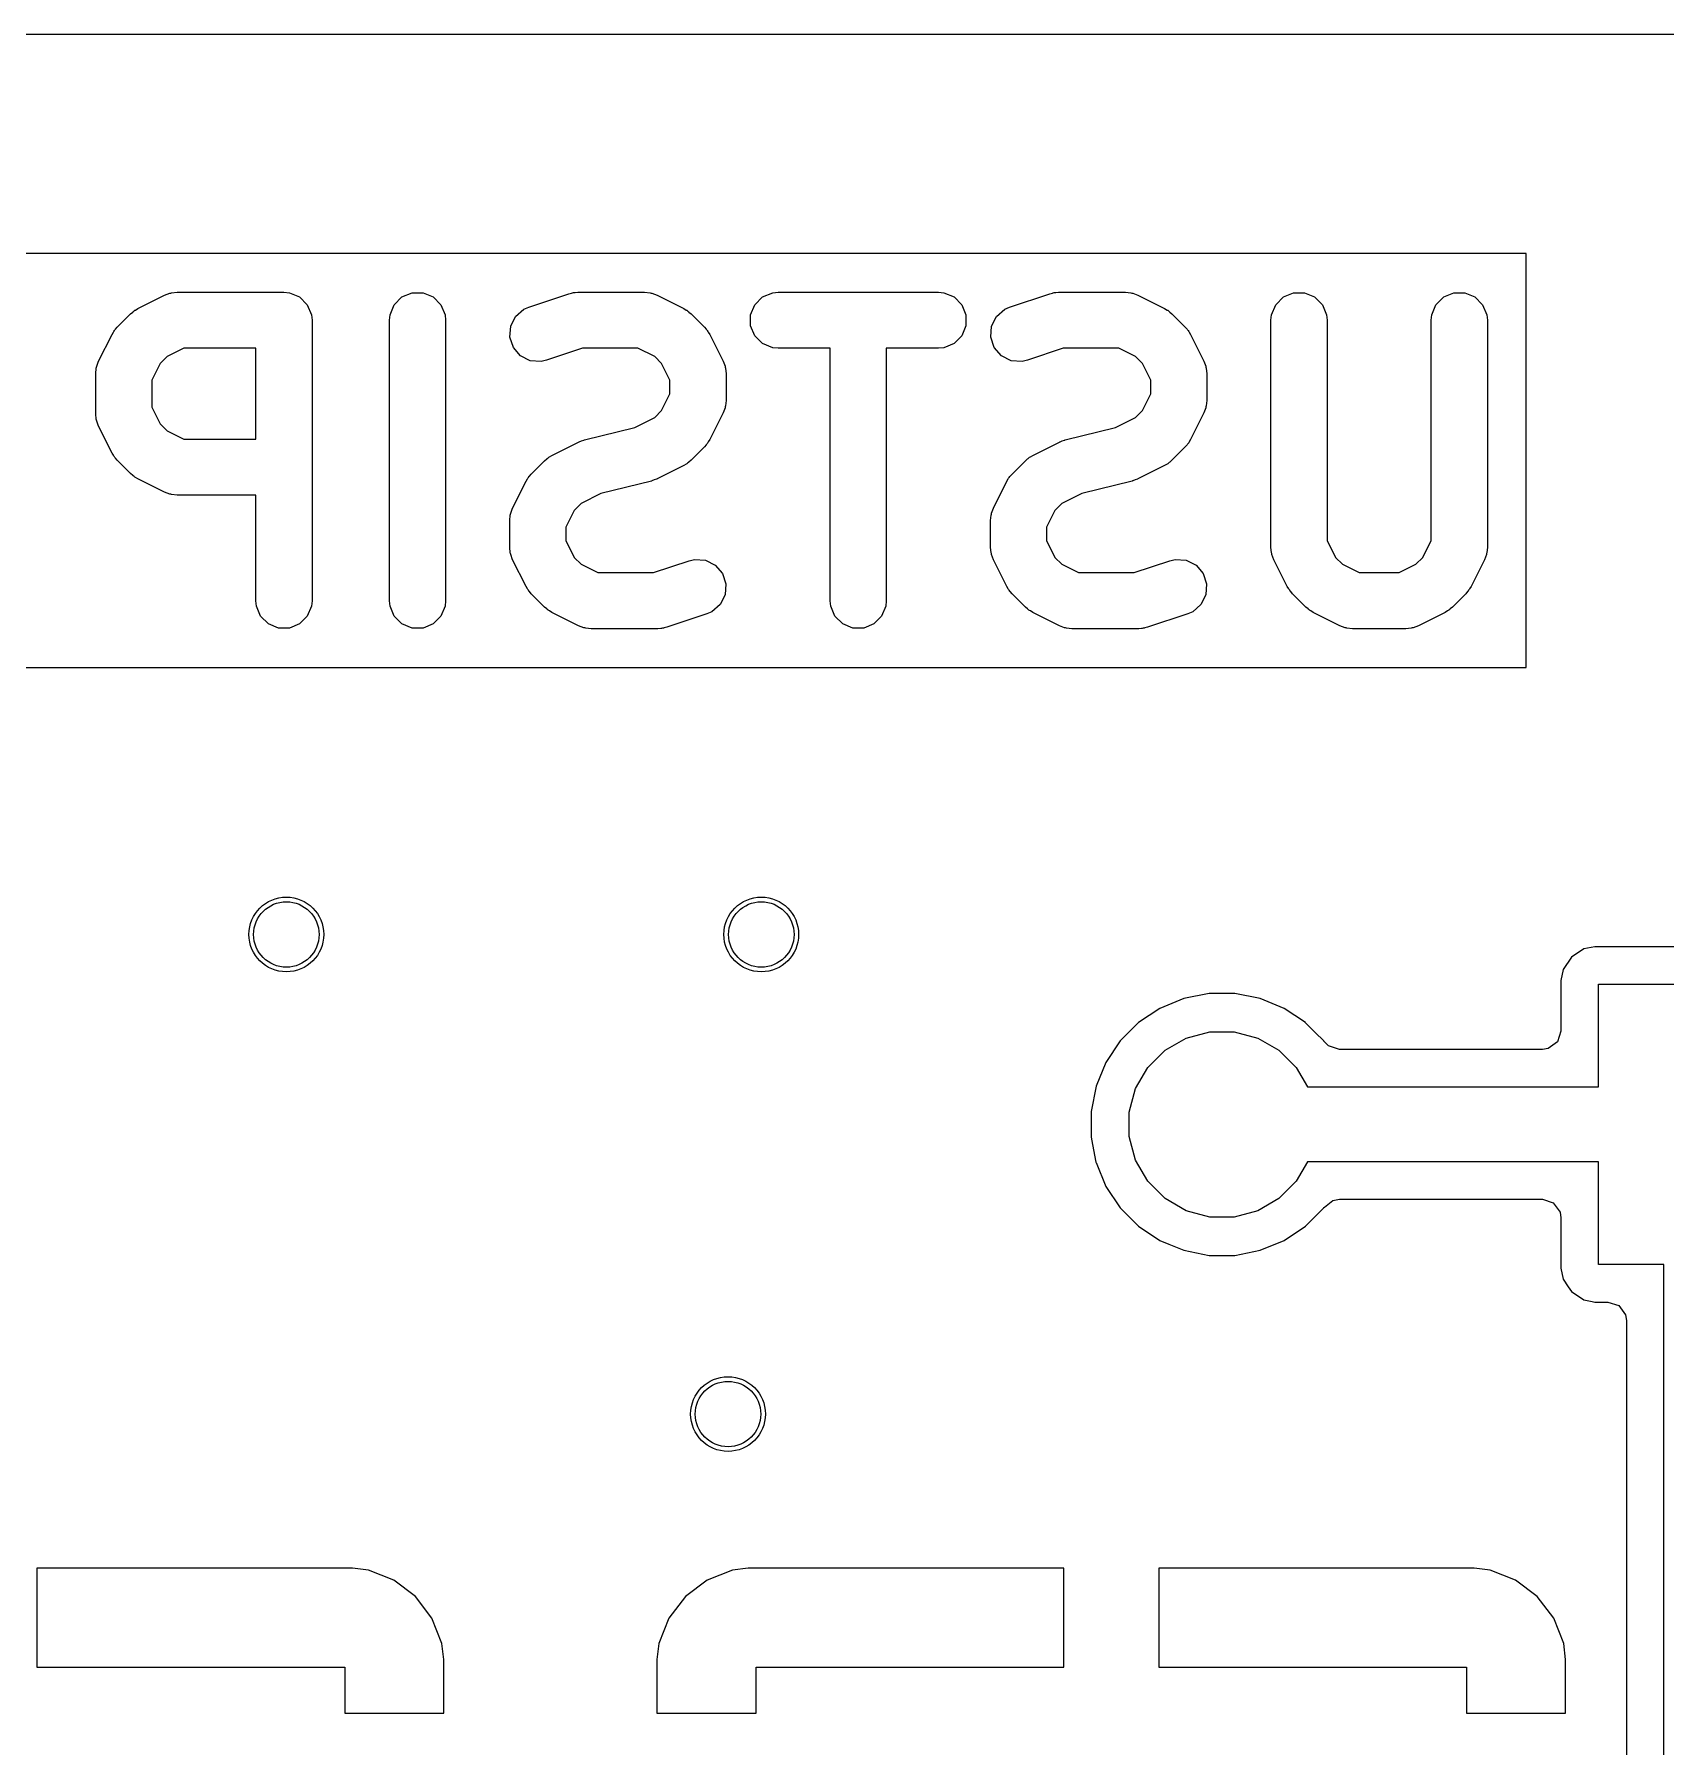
# Model space of a CAD drawing. Extents: x 3.9 to 7.48, y -4.89 to -2.91.
# Drawn here: x 4.7356 to 5.0791, y -3.2686 to -2.9079 of the extents above; entities that cross this region are included whole.
import ezdxf

# ---------------------------------------------------------------- set-up
doc = ezdxf.new("R2010")
doc.units = 0
doc.header["$MEASUREMENT"] = 0
doc.layers.add('BLACK', color=7, linetype='CONTINUOUS')

msp = doc.modelspace()

# ---------------------------------------------------------------- linework, layer by layer
at = {"layer": 'BLACK', "linetype": 'CONTINUOUS'}
for p, q in [((3.90299, -2.90793), (7.47436, -2.90793)), ((5.0497, -2.95407), (4.47883, -2.95407)), ((5.0497, -3.04132), (5.0497, -2.95407)), ((4.75741, -2.9657), (4.76303, -2.96289)), ((4.76303, -2.96289), (4.76412, -2.96247)), ((4.76412, -2.96247), (4.76433, -2.96246)), ((4.76433, -2.96246), (4.76452, -2.96238)), ((4.76452, -2.96238), (4.76567, -2.96226)), ((4.76567, -2.96226), (4.78817, -2.96226)), ((4.78817, -2.96226), (4.78932, -2.96238)), ((4.78932, -2.96238), (4.79145, -2.96326)), ((4.79145, -2.96326), (4.79308, -2.96489)), ((4.81138, -2.96489), (4.81301, -2.96326)), ((4.81301, -2.96326), (4.81514, -2.96238)), ((4.81514, -2.96238), (4.81745, -2.96238)), ((4.81745, -2.96238), (4.81957, -2.96326)), ((4.81957, -2.96326), (4.8212, -2.96489)), ((4.83974, -2.96538), (4.84817, -2.96257)), ((4.84817, -2.96257), (4.84874, -2.96244)), ((4.84874, -2.96244), (4.84889, -2.96238)), ((4.84889, -2.96238), (4.8491, -2.96235)), ((4.8491, -2.96235), (4.8493, -2.96231)), ((4.8493, -2.96231), (4.84946, -2.96232)), ((4.84946, -2.96232), (4.85004, -2.96226)), ((4.85004, -2.96226), (4.8641, -2.96226)), ((4.8641, -2.96226), (4.86525, -2.96238)), ((4.86525, -2.96238), (4.86545, -2.96246)), ((4.86545, -2.96246), (4.86566, -2.96247)), ((4.86566, -2.96247), (4.86674, -2.96289)), ((4.86674, -2.96289), (4.87237, -2.9657)), ((4.88731, -2.96489), (4.88894, -2.96326)), ((4.88894, -2.96326), (4.89107, -2.96238)), ((4.89107, -2.96238), (4.89222, -2.96226)), ((4.89222, -2.96226), (4.92597, -2.96226)), ((4.92597, -2.96226), (4.92712, -2.96238)), ((4.92712, -2.96238), (4.92925, -2.96326)), ((4.92925, -2.96326), (4.93088, -2.96489)), ((4.94097, -2.96538), (4.94941, -2.96257)), ((4.94941, -2.96257), (4.94998, -2.96244)), ((4.94998, -2.96244), (4.95012, -2.96238)), ((4.95012, -2.96238), (4.95033, -2.96235)), ((4.95033, -2.96235), (4.95054, -2.96231)), ((4.95054, -2.96231), (4.95069, -2.96232)), ((4.95069, -2.96232), (4.95128, -2.96226)), ((4.95128, -2.96226), (4.96534, -2.96226)), ((4.96534, -2.96226), (4.96649, -2.96238)), ((4.96649, -2.96238), (4.96669, -2.96246)), ((4.96669, -2.96246), (4.9669, -2.96247)), ((4.9669, -2.96247), (4.96798, -2.96289)), ((4.96798, -2.96289), (4.9736, -2.9657)), ((4.99699, -2.96489), (4.99861, -2.96326)), ((4.99861, -2.96326), (5.00074, -2.96238)), ((5.00074, -2.96238), (5.00305, -2.96238)), ((5.00305, -2.96238), (5.00518, -2.96326)), ((5.00518, -2.96326), (5.00681, -2.96489)), ((5.03073, -2.96489), (5.03236, -2.96326)), ((5.03236, -2.96326), (5.03449, -2.96238)), ((5.03449, -2.96238), (5.03679, -2.96238)), ((5.03679, -2.96238), (5.03892, -2.96326)), ((5.03892, -2.96326), (5.04055, -2.96489)), ((4.75306, -2.96962), (4.75587, -2.9668)), ((4.75587, -2.9668), (4.75633, -2.96643)), ((4.75633, -2.96643), (4.75643, -2.96631)), ((4.75643, -2.96631), (4.75661, -2.9662)), ((4.75661, -2.9662), (4.75677, -2.96607)), ((4.75677, -2.96607), (4.75691, -2.96601)), ((4.75691, -2.96601), (4.75741, -2.9657)), ((4.79308, -2.96489), (4.79396, -2.96702)), ((4.79396, -2.96702), (4.79408, -2.96817)), ((4.79408, -2.96817), (4.79408, -3.02722)), ((4.81039, -2.96817), (4.8105, -2.96702)), ((4.81039, -3.02722), (4.81039, -2.96817)), ((4.8105, -2.96702), (4.81138, -2.96489)), ((4.8212, -2.96489), (4.82209, -2.96702)), ((4.82209, -2.96702), (4.8222, -2.96817)), ((4.8222, -2.96817), (4.8222, -3.02722)), ((4.83591, -2.96942), (4.83694, -2.96736)), ((4.83694, -2.96736), (4.83868, -2.96585)), ((4.83868, -2.96585), (4.83974, -2.96538)), ((4.87237, -2.9657), (4.87286, -2.96601)), ((4.87286, -2.96601), (4.87301, -2.96607)), ((4.87301, -2.96607), (4.87317, -2.9662)), ((4.87317, -2.9662), (4.87335, -2.96631)), ((4.87335, -2.96631), (4.87345, -2.96643)), ((4.87345, -2.96643), (4.8739, -2.9668)), ((4.8739, -2.9668), (4.87671, -2.96962)), ((4.88643, -2.96702), (4.88731, -2.96489)), ((4.88643, -2.96932), (4.88643, -2.96702)), ((4.93088, -2.96489), (4.93176, -2.96702)), ((4.93176, -2.96702), (4.93176, -2.96932)), ((4.93714, -2.96942), (4.93817, -2.96736)), ((4.93817, -2.96736), (4.93992, -2.96585)), ((4.93992, -2.96585), (4.94097, -2.96538)), ((4.9736, -2.9657), (4.9741, -2.96601)), ((4.9741, -2.96601), (4.97424, -2.96607)), ((4.97424, -2.96607), (4.9744, -2.9662)), ((4.9744, -2.9662), (4.97458, -2.96631)), ((4.97458, -2.96631), (4.97468, -2.96643)), ((4.97468, -2.96643), (4.97514, -2.9668)), ((4.97514, -2.9668), (4.97795, -2.96962)), ((4.99599, -2.96817), (4.9961, -2.96702)), ((4.99599, -3.01597), (4.99599, -2.96817)), ((4.9961, -2.96702), (4.99699, -2.96489)), ((5.00681, -2.96489), (5.00769, -2.96702)), ((5.00769, -2.96702), (5.0078, -2.96817)), ((5.0078, -2.96817), (5.0078, -3.01458)), ((5.02974, -2.96817), (5.02985, -2.96702)), ((5.02974, -3.01458), (5.02974, -2.96817)), ((5.02985, -2.96702), (5.03073, -2.96489)), ((5.04055, -2.96489), (5.04143, -2.96702)), ((5.04143, -2.96702), (5.04155, -2.96817)), ((5.04155, -2.96817), (5.04155, -3.01597)), ((4.74914, -2.97678), (4.75196, -2.97115)), ((4.75196, -2.97115), (4.75227, -2.97065)), ((4.75227, -2.97065), (4.75233, -2.97051)), ((4.75233, -2.97051), (4.75246, -2.97035)), ((4.75246, -2.97035), (4.75257, -2.97017)), ((4.75257, -2.97017), (4.75269, -2.97007)), ((4.75269, -2.97007), (4.75306, -2.96962)), ((4.83574, -2.97172), (4.83591, -2.96942)), ((4.83647, -2.9739), (4.83574, -2.97172)), ((4.87671, -2.96962), (4.87708, -2.97007)), ((4.87708, -2.97007), (4.8772, -2.97017)), ((4.8772, -2.97017), (4.87731, -2.97035)), ((4.87731, -2.97035), (4.87745, -2.97051)), ((4.87745, -2.97051), (4.87751, -2.97065)), ((4.87751, -2.97065), (4.87782, -2.97115)), ((4.87782, -2.97115), (4.88063, -2.97678)), ((4.88731, -2.97145), (4.88643, -2.96932)), ((4.88894, -2.97308), (4.88731, -2.97145)), ((4.93088, -2.97145), (4.92925, -2.97308)), ((4.93176, -2.96932), (4.93088, -2.97145)), ((4.93698, -2.97172), (4.93714, -2.96942)), ((4.93771, -2.9739), (4.93698, -2.97172)), ((4.97795, -2.96962), (4.97832, -2.97007)), ((4.97832, -2.97007), (4.97844, -2.97017)), ((4.97844, -2.97017), (4.97855, -2.97035)), ((4.97855, -2.97035), (4.97868, -2.97051)), ((4.97868, -2.97051), (4.97874, -2.97065)), ((4.97874, -2.97065), (4.97906, -2.97115)), ((4.97906, -2.97115), (4.98187, -2.97678)), ((4.76707, -2.97407), (4.76355, -2.97583)), ((4.78227, -2.97407), (4.76707, -2.97407)), ((4.78227, -2.9932), (4.78227, -2.97407)), ((4.83798, -2.97565), (4.83647, -2.9739)), ((4.851, -2.97407), (4.84347, -2.97658)), ((4.86271, -2.97407), (4.851, -2.97407)), ((4.86623, -2.97583), (4.86271, -2.97407)), ((4.89107, -2.97396), (4.88894, -2.97308)), ((4.89222, -2.97407), (4.89107, -2.97396)), ((4.90319, -2.97407), (4.89222, -2.97407)), ((4.90319, -3.02722), (4.90319, -2.97407)), ((4.92597, -2.97407), (4.915, -2.97407)), ((4.915, -2.97407), (4.915, -3.02722)), ((4.92712, -2.97396), (4.92597, -2.97407)), ((4.92925, -2.97308), (4.92712, -2.97396)), ((4.93922, -2.97565), (4.93771, -2.9739)), ((4.95223, -2.97407), (4.94471, -2.97658)), ((4.96394, -2.97407), (4.95223, -2.97407)), ((4.96746, -2.97583), (4.96394, -2.97407)), ((4.74852, -2.97942), (4.74863, -2.97826)), ((4.74863, -2.97826), (4.74872, -2.97807)), ((4.74872, -2.97807), (4.74873, -2.97786)), ((4.74873, -2.97786), (4.74914, -2.97678)), ((4.76209, -2.97729), (4.76033, -2.98081)), ((4.76355, -2.97583), (4.76209, -2.97729)), ((4.84004, -2.97668), (4.83798, -2.97565)), ((4.84234, -2.97684), (4.84004, -2.97668)), ((4.84347, -2.97658), (4.84234, -2.97684)), ((4.86768, -2.97729), (4.86623, -2.97583)), ((4.86944, -2.98081), (4.86768, -2.97729)), ((4.88063, -2.97678), (4.88104, -2.97786)), ((4.88104, -2.97786), (4.88106, -2.97807)), ((4.88106, -2.97807), (4.88114, -2.97826)), ((4.88114, -2.97826), (4.88125, -2.97942)), ((4.94128, -2.97668), (4.93922, -2.97565)), ((4.94358, -2.97684), (4.94128, -2.97668)), ((4.94471, -2.97658), (4.94358, -2.97684)), ((4.96892, -2.97729), (4.96746, -2.97583)), ((4.97068, -2.98081), (4.96892, -2.97729)), ((4.98187, -2.97678), (4.98228, -2.97786)), ((4.98228, -2.97786), (4.9823, -2.97807)), ((4.9823, -2.97807), (4.98238, -2.97826)), ((4.98238, -2.97826), (4.98249, -2.97942)), ((4.74852, -2.98785), (4.74852, -2.97942)), ((4.76033, -2.98081), (4.76033, -2.98646)), ((4.86944, -2.98365), (4.86944, -2.98081)), ((4.88125, -2.97942), (4.88125, -2.98504)), ((4.97068, -2.98365), (4.97068, -2.98081)), ((4.98249, -2.97942), (4.98249, -2.98504)), ((4.86768, -2.98717), (4.86944, -2.98365)), ((4.88114, -2.98619), (4.88106, -2.98639)), ((4.88125, -2.98504), (4.88114, -2.98619)), ((4.96892, -2.98717), (4.97068, -2.98365)), ((4.98238, -2.98619), (4.9823, -2.98639)), ((4.98249, -2.98504), (4.98238, -2.98619)), ((4.74863, -2.989), (4.74852, -2.98785)), ((4.74872, -2.9892), (4.74863, -2.989)), ((4.74873, -2.98941), (4.74872, -2.9892)), ((4.74914, -2.99049), (4.74873, -2.98941)), ((4.76033, -2.98646), (4.76209, -2.98998)), ((4.86204, -2.99072), (4.86623, -2.98862)), ((4.86623, -2.98862), (4.86768, -2.98717)), ((4.88063, -2.98768), (4.87782, -2.99331)), ((4.88104, -2.9866), (4.88063, -2.98768)), ((4.88106, -2.98639), (4.88104, -2.9866)), ((4.96328, -2.99072), (4.96746, -2.98862)), ((4.96746, -2.98862), (4.96892, -2.98717)), ((4.98187, -2.98768), (4.97906, -2.99331)), ((4.98228, -2.9866), (4.98187, -2.98768)), ((4.9823, -2.98639), (4.98228, -2.9866)), ((4.75196, -2.99612), (4.74914, -2.99049)), ((4.76209, -2.98998), (4.76355, -2.99144)), ((4.76355, -2.99144), (4.76707, -2.9932)), ((4.76707, -2.9932), (4.78227, -2.9932)), ((4.85081, -2.99359), (4.85129, -2.99341)), ((4.85129, -2.99341), (4.85133, -2.9934)), ((4.85133, -2.9934), (4.85142, -2.99337)), ((4.85142, -2.99337), (4.86204, -2.99072)), ((4.87782, -2.99331), (4.87751, -2.9938)), ((4.95205, -2.99359), (4.95253, -2.99341)), ((4.95253, -2.99341), (4.95257, -2.9934)), ((4.95257, -2.9934), (4.95266, -2.99337)), ((4.95266, -2.99337), (4.96328, -2.99072)), ((4.97906, -2.99331), (4.97874, -2.9938)), ((4.75227, -2.99661), (4.75196, -2.99612)), ((4.75233, -2.99676), (4.75227, -2.99661)), ((4.75246, -2.99692), (4.75233, -2.99676)), ((4.75257, -2.9971), (4.75246, -2.99692)), ((4.84378, -2.99714), (4.84395, -2.997)), ((4.84395, -2.997), (4.84409, -2.99694)), ((4.84409, -2.99694), (4.84459, -2.99663)), ((4.84459, -2.99663), (4.85021, -2.99382)), ((4.85021, -2.99382), (4.85029, -2.99379)), ((4.85029, -2.99379), (4.85033, -2.99376)), ((4.85033, -2.99376), (4.85081, -2.99359)), ((4.87671, -2.99484), (4.8739, -2.99765)), ((4.87708, -2.99439), (4.87671, -2.99484)), ((4.8772, -2.99429), (4.87708, -2.99439)), ((4.87731, -2.99411), (4.8772, -2.99429)), ((4.87745, -2.99395), (4.87731, -2.99411)), ((4.87751, -2.9938), (4.87745, -2.99395)), ((4.94502, -2.99714), (4.94518, -2.997)), ((4.94518, -2.997), (4.94533, -2.99694)), ((4.94533, -2.99694), (4.94582, -2.99663)), ((4.94582, -2.99663), (4.95145, -2.99382)), ((4.95145, -2.99382), (4.95153, -2.99379)), ((4.95153, -2.99379), (4.95157, -2.99376)), ((4.95157, -2.99376), (4.95205, -2.99359)), ((4.97795, -2.99484), (4.97514, -2.99765)), ((4.97832, -2.99439), (4.97795, -2.99484)), ((4.97844, -2.99429), (4.97832, -2.99439)), ((4.97855, -2.99411), (4.97844, -2.99429)), ((4.97868, -2.99395), (4.97855, -2.99411)), ((4.97874, -2.9938), (4.97868, -2.99395)), ((4.75269, -2.9972), (4.75257, -2.9971)), ((4.75306, -2.99765), (4.75269, -2.9972)), ((4.75587, -3.00046), (4.75306, -2.99765)), ((4.75633, -3.00084), (4.75587, -3.00046)), ((4.83987, -3.001), (4.84024, -3.00055)), ((4.84024, -3.00055), (4.84305, -2.99774)), ((4.84305, -2.99774), (4.8435, -2.99737)), ((4.8435, -2.99737), (4.84361, -2.99725)), ((4.84361, -2.99725), (4.84378, -2.99714)), ((4.87237, -2.99876), (4.86674, -3.00157)), ((4.87286, -2.99845), (4.87237, -2.99876)), ((4.87301, -2.99839), (4.87286, -2.99845)), ((4.87317, -2.99825), (4.87301, -2.99839)), ((4.87335, -2.99814), (4.87317, -2.99825)), ((4.87345, -2.99802), (4.87335, -2.99814)), ((4.8739, -2.99765), (4.87345, -2.99802)), ((4.9411, -3.001), (4.94148, -3.00055)), ((4.94148, -3.00055), (4.94429, -2.99774)), ((4.94429, -2.99774), (4.94474, -2.99737)), ((4.94474, -2.99737), (4.94484, -2.99725)), ((4.94484, -2.99725), (4.94502, -2.99714)), ((4.9736, -2.99876), (4.96798, -3.00157)), ((4.9741, -2.99845), (4.9736, -2.99876)), ((4.97424, -2.99839), (4.9741, -2.99845)), ((4.9744, -2.99825), (4.97424, -2.99839)), ((4.97458, -2.99814), (4.9744, -2.99825)), ((4.97468, -2.99802), (4.97458, -2.99814)), ((4.97514, -2.99765), (4.97468, -2.99802)), ((4.75643, -3.00095), (4.75633, -3.00084)), ((4.75661, -3.00107), (4.75643, -3.00095)), ((4.75677, -3.0012), (4.75661, -3.00107)), ((4.75691, -3.00126), (4.75677, -3.0012)), ((4.75741, -3.00157), (4.75691, -3.00126)), ((4.76303, -3.00438), (4.75741, -3.00157)), ((4.83632, -3.00771), (4.83913, -3.00208)), ((4.83913, -3.00208), (4.83944, -3.00159)), ((4.83944, -3.00159), (4.8395, -3.00144)), ((4.8395, -3.00144), (4.83964, -3.00128)), ((4.83964, -3.00128), (4.83975, -3.0011)), ((4.83975, -3.0011), (4.83987, -3.001)), ((4.86553, -3.00202), (4.85491, -3.00467)), ((4.86562, -3.00199), (4.86553, -3.00202)), ((4.86566, -3.00198), (4.86562, -3.00199)), ((4.86614, -3.0018), (4.86566, -3.00198)), ((4.86662, -3.00163), (4.86614, -3.0018)), ((4.86666, -3.0016), (4.86662, -3.00163)), ((4.86674, -3.00157), (4.86666, -3.0016)), ((4.93756, -3.00771), (4.94037, -3.00208)), ((4.94037, -3.00208), (4.94068, -3.00159)), ((4.94068, -3.00159), (4.94074, -3.00144)), ((4.94074, -3.00144), (4.94088, -3.00128)), ((4.94088, -3.00128), (4.94099, -3.0011)), ((4.94099, -3.0011), (4.9411, -3.001)), ((4.96677, -3.00202), (4.95615, -3.00467)), ((4.96685, -3.00199), (4.96677, -3.00202)), ((4.9669, -3.00198), (4.96685, -3.00199)), ((4.96738, -3.0018), (4.9669, -3.00198)), ((4.96786, -3.00163), (4.96738, -3.0018)), ((4.96789, -3.0016), (4.96786, -3.00163)), ((4.96798, -3.00157), (4.96789, -3.0016)), ((4.76412, -3.0048), (4.76303, -3.00438)), ((4.76433, -3.00481), (4.76412, -3.0048)), ((4.76452, -3.00489), (4.76433, -3.00481)), ((4.76567, -3.00501), (4.76452, -3.00489)), ((4.78227, -3.00501), (4.76567, -3.00501)), ((4.78227, -3.02722), (4.78227, -3.00501)), ((4.83591, -3.00879), (4.83632, -3.00771)), ((4.85073, -3.00677), (4.84927, -3.00822)), ((4.85491, -3.00467), (4.85073, -3.00677)), ((4.93714, -3.00879), (4.93756, -3.00771)), ((4.95196, -3.00677), (4.95051, -3.00822)), ((4.95615, -3.00467), (4.95196, -3.00677)), ((4.8357, -3.01035), (4.83581, -3.0092)), ((4.8357, -3.01597), (4.8357, -3.01035)), ((4.83581, -3.0092), (4.83589, -3.009)), ((4.83589, -3.009), (4.83591, -3.00879)), ((4.84927, -3.00822), (4.84751, -3.01174)), ((4.93693, -3.01035), (4.93705, -3.0092)), ((4.93693, -3.01597), (4.93693, -3.01035)), ((4.93705, -3.0092), (4.93713, -3.009)), ((4.93713, -3.009), (4.93714, -3.00879)), ((4.95051, -3.00822), (4.94875, -3.01174)), ((4.84751, -3.01174), (4.84751, -3.01458)), ((4.84751, -3.01458), (4.84927, -3.0181)), ((4.94875, -3.01174), (4.94875, -3.01458)), ((4.94875, -3.01458), (4.95051, -3.0181)), ((5.0078, -3.01458), (5.00956, -3.0181)), ((5.02798, -3.0181), (5.02974, -3.01458)), ((4.83581, -3.01713), (4.8357, -3.01597)), ((4.83589, -3.01732), (4.83581, -3.01713)), ((4.83591, -3.01753), (4.83589, -3.01732)), ((4.83632, -3.01862), (4.83591, -3.01753)), ((4.83913, -3.02424), (4.83632, -3.01862)), ((4.84927, -3.0181), (4.85073, -3.01956)), ((4.87348, -3.01881), (4.87461, -3.01855)), ((4.87461, -3.01855), (4.87691, -3.01871)), ((4.93705, -3.01713), (4.93693, -3.01597)), ((4.93713, -3.01732), (4.93705, -3.01713)), ((4.93714, -3.01753), (4.93713, -3.01732)), ((4.93756, -3.01862), (4.93714, -3.01753)), ((4.94037, -3.02424), (4.93756, -3.01862)), ((4.95051, -3.0181), (4.95196, -3.01956)), ((4.97472, -3.01881), (4.97585, -3.01855)), ((4.97585, -3.01855), (4.97815, -3.01871)), ((4.9961, -3.01713), (4.99599, -3.01597)), ((4.99618, -3.01732), (4.9961, -3.01713)), ((4.9962, -3.01753), (4.99618, -3.01732)), ((4.99661, -3.01862), (4.9962, -3.01753)), ((4.99943, -3.02424), (4.99661, -3.01862)), ((5.00956, -3.0181), (5.01102, -3.01956)), ((5.02652, -3.01956), (5.02798, -3.0181)), ((5.04092, -3.01862), (5.03811, -3.02424)), ((5.04134, -3.01753), (5.04092, -3.01862)), ((5.04135, -3.01732), (5.04134, -3.01753)), ((5.04143, -3.01713), (5.04135, -3.01732)), ((5.04155, -3.01597), (5.04143, -3.01713)), ((4.85073, -3.01956), (4.85425, -3.02132)), ((4.85425, -3.02132), (4.86595, -3.02132)), ((4.86595, -3.02132), (4.87348, -3.01881)), ((4.87691, -3.01871), (4.87897, -3.01975)), ((4.87897, -3.01975), (4.88048, -3.02149)), ((4.88048, -3.02149), (4.88121, -3.02367)), ((4.95196, -3.01956), (4.95548, -3.02132)), ((4.95548, -3.02132), (4.96719, -3.02132)), ((4.96719, -3.02132), (4.97472, -3.01881)), ((4.97815, -3.01871), (4.98021, -3.01975)), ((4.98021, -3.01975), (4.98172, -3.02149)), ((4.98172, -3.02149), (4.98245, -3.02367)), ((5.01102, -3.01956), (5.01454, -3.02132)), ((5.01454, -3.02132), (5.023, -3.02132)), ((5.023, -3.02132), (5.02652, -3.01956)), ((4.83944, -3.02474), (4.83913, -3.02424)), ((4.8395, -3.02488), (4.83944, -3.02474)), ((4.83964, -3.02504), (4.8395, -3.02488)), ((4.83975, -3.02522), (4.83964, -3.02504)), ((4.83987, -3.02532), (4.83975, -3.02522)), ((4.84024, -3.02577), (4.83987, -3.02532)), ((4.84305, -3.02859), (4.84024, -3.02577)), ((4.88121, -3.02367), (4.88104, -3.02597)), ((4.94068, -3.02474), (4.94037, -3.02424)), ((4.94074, -3.02488), (4.94068, -3.02474)), ((4.94088, -3.02504), (4.94074, -3.02488)), ((4.94099, -3.02522), (4.94088, -3.02504)), ((4.9411, -3.02532), (4.94099, -3.02522)), ((4.94148, -3.02577), (4.9411, -3.02532)), ((4.94429, -3.02859), (4.94148, -3.02577)), ((4.98245, -3.02367), (4.98228, -3.02597)), ((4.99974, -3.02474), (4.99943, -3.02424)), ((4.9998, -3.02488), (4.99974, -3.02474)), ((4.99993, -3.02504), (4.9998, -3.02488)), ((5.00004, -3.02522), (4.99993, -3.02504)), ((5.00016, -3.02532), (5.00004, -3.02522)), ((5.00053, -3.02577), (5.00016, -3.02532)), ((5.00334, -3.02859), (5.00053, -3.02577)), ((5.037, -3.02577), (5.03419, -3.02859)), ((5.03738, -3.02532), (5.037, -3.02577)), ((5.03749, -3.02522), (5.03738, -3.02532)), ((5.03761, -3.02504), (5.03749, -3.02522)), ((5.03774, -3.02488), (5.03761, -3.02504)), ((5.0378, -3.02474), (5.03774, -3.02488)), ((5.03811, -3.02424), (5.0378, -3.02474)), ((4.78238, -3.02837), (4.78227, -3.02722)), ((4.78326, -3.0305), (4.78238, -3.02837)), ((4.79396, -3.02837), (4.79308, -3.0305)), ((4.79408, -3.02722), (4.79396, -3.02837)), ((4.8105, -3.02837), (4.81039, -3.02722)), ((4.81138, -3.0305), (4.8105, -3.02837)), ((4.82209, -3.02837), (4.8212, -3.0305)), ((4.8222, -3.02722), (4.82209, -3.02837)), ((4.8435, -3.02896), (4.84305, -3.02859)), ((4.84361, -3.02908), (4.8435, -3.02896)), ((4.84378, -3.02919), (4.84361, -3.02908)), ((4.84395, -3.02932), (4.84378, -3.02919)), ((4.84409, -3.02938), (4.84395, -3.02932)), ((4.84459, -3.02969), (4.84409, -3.02938)), ((4.88001, -3.02803), (4.87827, -3.02954)), ((4.88104, -3.02597), (4.88001, -3.02803)), ((4.9033, -3.02837), (4.90319, -3.02722)), ((4.90418, -3.0305), (4.9033, -3.02837)), ((4.91489, -3.02837), (4.914, -3.0305)), ((4.915, -3.02722), (4.91489, -3.02837)), ((4.94474, -3.02896), (4.94429, -3.02859)), ((4.94484, -3.02908), (4.94474, -3.02896)), ((4.94502, -3.02919), (4.94484, -3.02908)), ((4.94518, -3.02932), (4.94502, -3.02919)), ((4.94533, -3.02938), (4.94518, -3.02932)), ((4.94582, -3.02969), (4.94533, -3.02938)), ((4.98125, -3.02803), (4.97951, -3.02954)), ((4.98228, -3.02597), (4.98125, -3.02803)), ((5.0038, -3.02896), (5.00334, -3.02859)), ((5.0039, -3.02908), (5.0038, -3.02896)), ((5.00408, -3.02919), (5.0039, -3.02908)), ((5.00424, -3.02932), (5.00408, -3.02919)), ((5.00438, -3.02938), (5.00424, -3.02932)), ((5.00488, -3.02969), (5.00438, -3.02938)), ((5.03315, -3.02938), (5.03266, -3.02969)), ((5.0333, -3.02932), (5.03315, -3.02938)), ((5.03346, -3.02919), (5.0333, -3.02932)), ((5.03364, -3.02908), (5.03346, -3.02919)), ((5.03374, -3.02896), (5.03364, -3.02908)), ((5.03419, -3.02859), (5.03374, -3.02896)), ((4.78489, -3.03213), (4.78326, -3.0305)), ((4.78702, -3.03301), (4.78489, -3.03213)), ((4.78932, -3.03301), (4.78702, -3.03301)), ((4.79145, -3.03213), (4.78932, -3.03301)), ((4.79308, -3.0305), (4.79145, -3.03213)), ((4.81301, -3.03213), (4.81138, -3.0305)), ((4.81514, -3.03301), (4.81301, -3.03213)), ((4.81745, -3.03301), (4.81514, -3.03301)), ((4.81957, -3.03213), (4.81745, -3.03301)), ((4.8212, -3.0305), (4.81957, -3.03213)), ((4.85021, -3.0325), (4.84459, -3.02969)), ((4.85129, -3.03292), (4.85021, -3.0325)), ((4.8515, -3.03293), (4.85129, -3.03292)), ((4.8517, -3.03301), (4.8515, -3.03293)), ((4.85285, -3.03313), (4.8517, -3.03301)), ((4.8675, -3.03307), (4.86691, -3.03313)), ((4.86765, -3.03308), (4.8675, -3.03307)), ((4.86786, -3.03304), (4.86765, -3.03308)), ((4.86806, -3.03301), (4.86786, -3.03304)), ((4.86821, -3.03295), (4.86806, -3.03301)), ((4.86878, -3.03283), (4.86821, -3.03295)), ((4.87722, -3.03001), (4.86878, -3.03283)), ((4.87827, -3.02954), (4.87722, -3.03001)), ((4.90581, -3.03213), (4.90418, -3.0305)), ((4.90794, -3.03301), (4.90581, -3.03213)), ((4.91025, -3.03301), (4.90794, -3.03301)), ((4.91238, -3.03213), (4.91025, -3.03301)), ((4.914, -3.0305), (4.91238, -3.03213)), ((4.95145, -3.0325), (4.94582, -3.02969)), ((4.95253, -3.03292), (4.95145, -3.0325)), ((4.95274, -3.03293), (4.95253, -3.03292)), ((4.95294, -3.03301), (4.95274, -3.03293)), ((4.95409, -3.03313), (4.95294, -3.03301)), ((4.96873, -3.03307), (4.96815, -3.03313)), ((4.96889, -3.03308), (4.96873, -3.03307)), ((4.96909, -3.03304), (4.96889, -3.03308)), ((4.9693, -3.03301), (4.96909, -3.03304)), ((4.96945, -3.03295), (4.9693, -3.03301)), ((4.97002, -3.03283), (4.96945, -3.03295)), ((4.97845, -3.03001), (4.97002, -3.03283)), ((4.97951, -3.02954), (4.97845, -3.03001)), ((5.0105, -3.0325), (5.00488, -3.02969)), ((5.01158, -3.03292), (5.0105, -3.0325)), ((5.0118, -3.03293), (5.01158, -3.03292)), ((5.01199, -3.03301), (5.0118, -3.03293)), ((5.01314, -3.03313), (5.01199, -3.03301)), ((5.02554, -3.03301), (5.02439, -3.03313)), ((5.02574, -3.03293), (5.02554, -3.03301)), ((5.02595, -3.03292), (5.02574, -3.03293)), ((5.02703, -3.0325), (5.02595, -3.03292)), ((5.03266, -3.02969), (5.02703, -3.0325)), ((4.86691, -3.03313), (4.85285, -3.03313)), ((4.96815, -3.03313), (4.95409, -3.03313)), ((5.02439, -3.03313), (5.01314, -3.03313)), ((4.47883, -3.04132), (5.0497, -3.04132)), ((5.0497, -3.04132), (5.0497, -3.04132)), ((5.06185, -3.10055), (5.05924, -3.1023)), ((5.06416, -3.1001), (5.06185, -3.10055)), ((5.06185, -3.10055), (5.06185, -3.10055)), ((5.10513, -3.1001), (5.06416, -3.1001)), ((5.06416, -3.1001), (5.06416, -3.1001)), ((5.06416, -3.1001), (5.06416, -3.1001)), ((5.0575, -3.10491), (5.05704, -3.10721)), ((5.05924, -3.1023), (5.0575, -3.10491)), ((5.0575, -3.10491), (5.0575, -3.10491)), ((5.05924, -3.1023), (5.05924, -3.1023)), ((5.05704, -3.10721), (5.05704, -3.10721)), ((5.05704, -3.10721), (5.05704, -3.11785)), ((5.06493, -3.12964), (5.06493, -3.10799)), ((5.06493, -3.10799), (5.11612, -3.10799)), ((4.97763, -3.111), (4.97261, -3.11308)), ((4.98296, -3.10994), (4.97763, -3.111)), ((4.97763, -3.111), (4.97763, -3.111)), ((4.98839, -3.10994), (4.98296, -3.10994)), ((4.98296, -3.10994), (4.98296, -3.10994)), ((4.99372, -3.111), (4.98839, -3.10994)), ((4.98839, -3.10994), (4.98839, -3.10994)), ((4.99874, -3.11308), (4.99372, -3.111)), ((4.97261, -3.11308), (4.96809, -3.11609)), ((4.97261, -3.11308), (4.97261, -3.11308)), ((5.00326, -3.11609), (4.99874, -3.11308)), ((4.99874, -3.11308), (4.99874, -3.11308)), ((4.96809, -3.11609), (4.96425, -3.11994)), ((4.97369, -3.1219), (4.97814, -3.11933)), ((4.97814, -3.11933), (4.98311, -3.118)), ((4.98311, -3.118), (4.98824, -3.118)), ((4.98824, -3.118), (4.99321, -3.11933)), ((4.99321, -3.11933), (4.99766, -3.1219)), ((5.00326, -3.1161), (5.00326, -3.11609)), ((5.00531, -3.11815), (5.00326, -3.1161)), ((5.0071, -3.11994), (5.00531, -3.11815)), ((5.05704, -3.11785), (5.0563, -3.12014)), ((4.96425, -3.11994), (4.96124, -3.12445)), ((4.97006, -3.12553), (4.97369, -3.1219)), ((4.99766, -3.1219), (5.00129, -3.12553)), ((5.00715, -3.12002), (5.0071, -3.11994)), ((5.0081, -3.121), (5.00715, -3.12002)), ((5.01039, -3.12175), (5.0081, -3.121)), ((5.05314, -3.12175), (5.01039, -3.12175)), ((5.05435, -3.12156), (5.05314, -3.12175)), ((5.0563, -3.12014), (5.05435, -3.12156)), ((4.96123, -3.12445), (4.95916, -3.12947)), ((4.96124, -3.12445), (4.96123, -3.12445)), ((4.96749, -3.12998), (4.97006, -3.12553)), ((5.00129, -3.12553), (5.00366, -3.12964)), ((4.95916, -3.12947), (4.9581, -3.1348)), ((4.95916, -3.12947), (4.95916, -3.12947)), ((4.96616, -3.13495), (4.96749, -3.12998)), ((5.00366, -3.12964), (5.06493, -3.12964)), ((4.9581, -3.1348), (4.9581, -3.14023)), ((4.96616, -3.14009), (4.96616, -3.13495)), ((4.9581, -3.14023), (4.9584, -3.14178)), ((4.96749, -3.14505), (4.96616, -3.14009)), ((4.9584, -3.14178), (4.95914, -3.14549)), ((4.95914, -3.14549), (4.95916, -3.14556)), ((4.95916, -3.14556), (4.95916, -3.14556)), ((4.95916, -3.14556), (4.96123, -3.15058)), ((4.97006, -3.1495), (4.96749, -3.14505)), ((5.00366, -3.14539), (5.00129, -3.1495)), ((5.06493, -3.14539), (5.00366, -3.14539)), ((5.06493, -3.16704), (5.06493, -3.14539)), ((4.96123, -3.15058), (4.96124, -3.15058)), ((4.96124, -3.15058), (4.96425, -3.1551)), ((4.97369, -3.15313), (4.97006, -3.1495)), ((5.00129, -3.1495), (4.99766, -3.15313)), ((4.96425, -3.1551), (4.96809, -3.15894)), ((4.97814, -3.1557), (4.97369, -3.15313)), ((4.98311, -3.15703), (4.97814, -3.1557)), ((4.99321, -3.1557), (4.98824, -3.15703)), ((4.99766, -3.15313), (4.99321, -3.1557)), ((5.00326, -3.15894), (5.0071, -3.1551)), ((5.0071, -3.1551), (5.00715, -3.15502)), ((5.00715, -3.15502), (5.00719, -3.15499)), ((5.00719, -3.15499), (5.00722, -3.15495)), ((5.00722, -3.15495), (5.00723, -3.15496)), ((5.00723, -3.15496), (5.00904, -3.15353)), ((5.00904, -3.15353), (5.01039, -3.15328)), ((5.01039, -3.15328), (5.05314, -3.15328)), ((5.05314, -3.15328), (5.05543, -3.15403)), ((5.05543, -3.15403), (5.05685, -3.15598)), ((4.96809, -3.15894), (4.97261, -3.16196)), ((4.98824, -3.15703), (4.98311, -3.15703)), ((4.99874, -3.16196), (5.00326, -3.15894)), ((5.05685, -3.15598), (5.05704, -3.15718)), ((5.05704, -3.15718), (5.05704, -3.16782)), ((4.97261, -3.16196), (4.97261, -3.16196)), ((4.97261, -3.16196), (4.97447, -3.16272)), ((4.97447, -3.16272), (4.97763, -3.16404)), ((4.99372, -3.16404), (4.99874, -3.16196)), ((4.97763, -3.16404), (4.98296, -3.1651)), ((4.98296, -3.1651), (4.98296, -3.1651)), ((4.98296, -3.1651), (4.98839, -3.1651)), ((4.98839, -3.1651), (4.99372, -3.16404)), ((4.98839, -3.1651), (4.98839, -3.1651)), ((5.05704, -3.16782), (5.05704, -3.16782)), ((5.05704, -3.16782), (5.0575, -3.17012)), ((5.0575, -3.17012), (5.0575, -3.17012)), ((5.0575, -3.17012), (5.05857, -3.17172)), ((5.07871, -3.16704), (5.06493, -3.16704)), ((5.07871, -3.37682), (5.07871, -3.16704)), ((5.05857, -3.17172), (5.05924, -3.17274)), ((5.05924, -3.17274), (5.06185, -3.17448)), ((5.06185, -3.17448), (5.06361, -3.17483)), ((5.06361, -3.17483), (5.06416, -3.17494)), ((5.06416, -3.17494), (5.06416, -3.17494)), ((5.06416, -3.17494), (5.06416, -3.17494)), ((5.06416, -3.17494), (5.06692, -3.17494)), ((5.06692, -3.17494), (5.06921, -3.17568)), ((5.06921, -3.17568), (5.07063, -3.17763)), ((5.07063, -3.17763), (5.07082, -3.17884)), ((5.07082, -3.17884), (5.07082, -3.28563)), ((4.80259, -3.23098), (4.73616, -3.23098)), ((4.73616, -3.23098), (4.73616, -3.23098)), ((4.73616, -3.23098), (4.73616, -3.25185)), ((4.80595, -3.23138), (4.80259, -3.23098)), ((4.81128, -3.23349), (4.80595, -3.23138)), ((4.88259, -3.23138), (4.87725, -3.23349)), ((4.88594, -3.23098), (4.88259, -3.23138)), ((4.95238, -3.23098), (4.88594, -3.23098)), ((4.95238, -3.25185), (4.95238, -3.23098)), ((4.95238, -3.23098), (4.95238, -3.23098)), ((5.03881, -3.23098), (4.97238, -3.23098)), ((4.97238, -3.23098), (4.97238, -3.23098)), ((4.97238, -3.23098), (4.97238, -3.25185)), ((5.04217, -3.23138), (5.03881, -3.23098)), ((5.0475, -3.23349), (5.04217, -3.23138)), ((4.81585, -3.23695), (4.81128, -3.23349)), ((4.87725, -3.23349), (4.87268, -3.23695)), ((5.05207, -3.23695), (5.0475, -3.23349)), ((4.81932, -3.24152), (4.81585, -3.23695)), ((4.81585, -3.23695), (4.81585, -3.23695)), ((4.87268, -3.23695), (4.86921, -3.24152)), ((4.87268, -3.23695), (4.87268, -3.23695)), ((5.05554, -3.24152), (5.05207, -3.23695)), ((5.05207, -3.23695), (5.05207, -3.23695)), ((4.82142, -3.24686), (4.81932, -3.24152)), ((4.86921, -3.24152), (4.86711, -3.24686)), ((5.05764, -3.24686), (5.05554, -3.24152)), ((4.82182, -3.25021), (4.82142, -3.24686)), ((4.86711, -3.24686), (4.86671, -3.25021)), ((5.05804, -3.25021), (5.05764, -3.24686)), ((4.73616, -3.25185), (4.80096, -3.25185)), ((4.80096, -3.25185), (4.80096, -3.26153)), ((4.82182, -3.26153), (4.82182, -3.25021)), ((4.82182, -3.25021), (4.82182, -3.25021)), ((4.86671, -3.25021), (4.86671, -3.26153)), ((4.88757, -3.26153), (4.88757, -3.25185)), ((4.88757, -3.25185), (4.95238, -3.25185)), ((4.97238, -3.25185), (5.03718, -3.25185)), ((5.03718, -3.25185), (5.03718, -3.26153)), ((5.05804, -3.26153), (5.05804, -3.25021)), ((5.05804, -3.25021), (5.05804, -3.25021)), ((4.80096, -3.26153), (4.82182, -3.26153)), ((4.82182, -3.26153), (4.82182, -3.26153)), ((4.86671, -3.26153), (4.86671, -3.26153)), ((4.86671, -3.26153), (4.88757, -3.26153)), ((5.03718, -3.26153), (5.05804, -3.26153)), ((5.05804, -3.26153), (5.05804, -3.26153))]:
    msp.add_line(p, q, dxfattribs=at)
at = {"layer": 'BLACK'}
for centre in [(4.78867, -3.09752), (4.88867, -3.09752), (4.88167, -3.19852)]:
    msp.add_circle(centre, 0.00787, dxfattribs=at)
at = {"layer": 'WHITE'}
for centre in [(4.78867, -3.09752), (4.88867, -3.09752), (4.88167, -3.19852)]:
    msp.add_circle(centre, 0.00689, dxfattribs=at)

doc.saveas('drawing.dxf')
